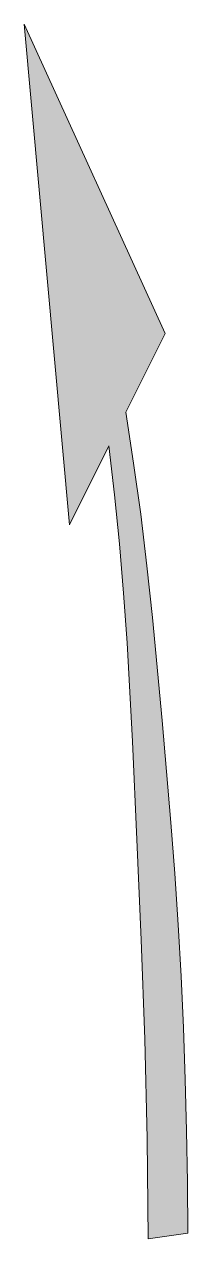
# Model space of a CAD drawing. Header units: metres. Extents: x 183 to 217, y 11 to 270.
import ezdxf

# ---------------------------------------------------------------- set-up
doc = ezdxf.new("R2010")
doc.units = ezdxf.units.M
doc.layers.add('FILL_WHITE_FFFFFF', color=7, linetype='Continuous', true_color=0xffffff)

msp = doc.modelspace()

# ---------------------------------------------------------------- hatches: boundary and pattern name
at = {"layer": 'FILL_WHITE_FFFFFF', "true_color": 0xffffff}
h = msp.add_hatch(color=7, dxfattribs=at)
h.dxf.hatch_style = 1
h.paths.add_polyline_path([(192.15, 163.35), (182.55, 270.15), (212.55, 204.15), (204.15, 187.35), (205.84, 176.5), (207.34, 165.56), (208.66, 154.57), (209.85, 143.55), (211.91, 121.54), (213.75, 99.75), (214.59, 88.9), (215.33, 77.96), (215.94, 66.97), (216.45, 55.95), (216.84, 44.93), (217.13, 33.94), (217.29, 23), (217.35, 12.15), (208.95, 10.95), (208.74, 32.36), (208.2, 53.55), (207.43, 74.74), (206.55, 96.15), (205.61, 117.04), (204.45, 138.15), (203.71, 148.72), (202.84, 159.26), (201.79, 169.75), (200.55, 180.15), (192.15, 163.35)])

# ---------------------------------------------------------------- linework, layer by layer
at = {"layer": 'FILL_WHITE_FFFFFF', "lineweight": 0, "true_color": 0xffffff}
msp.add_lwpolyline([(192.15, 163.35), (182.55, 270.15), (212.55, 204.15), (204.15, 187.35), (205.84, 176.5), (207.34, 165.56), (208.66, 154.57), (209.85, 143.55), (211.91, 121.54), (213.75, 99.75), (214.59, 88.9), (215.33, 77.96), (215.94, 66.97), (216.45, 55.95), (216.84, 44.93), (217.13, 33.94), (217.29, 23), (217.35, 12.15), (208.95, 10.95), (208.74, 32.36), (208.2, 53.55), (207.43, 74.74), (206.55, 96.15), (205.61, 117.04), (204.45, 138.15), (203.71, 148.72), (202.84, 159.26), (201.79, 169.75), (200.55, 180.15)], close=True, dxfattribs=at)

doc.saveas('drawing.dxf')
